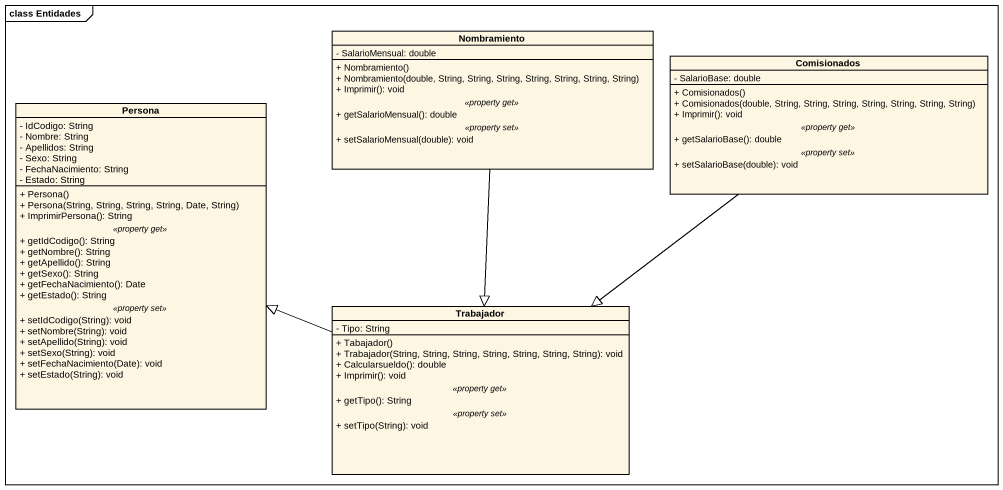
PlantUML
@startuml
mainframe class Entidades
hide circle
hide empty members
skinparam classAttributeIconSize 0
class Nombramiento {
  - SalarioMensual: double
  --
  + Nombramiento()
  + Nombramiento(double, String, String, String, String, String, String, String)
  + Imprimir(): void
  .. <<property get>> ..
  + getSalarioMensual(): double
  .. <<property set>> ..
  + setSalarioMensual(double): void
}
class Comisionados {
  - SalarioBase: double
  --
  + Comisionados()
  + Comisionados(double, String, String, String, String, String, String, String)
  + Imprimir(): void
  .. <<property get>> ..
  + getSalarioBase(): double
  .. <<property set>> ..
  + setSalarioBase(double): void
}
class Persona {
  - IdCodigo: String
  - Nombre: String
  - Apellidos: String
  - Sexo: String
  - FechaNacimiento: String
  - Estado: String
  --
  + Persona()
  + Persona(String, String, String, String, Date, String)
  + ImprimirPersona(): String
  .. <<property get>> ..
  + getIdCodigo(): String
  + getNombre(): String
  + getApellido(): String
  + getSexo(): String
  + getFechaNacimiento(): Date
  + getEstado(): String
  .. <<property set>> ..
  + setIdCodigo(String): void
  + setNombre(String): void
  + setApellido(String): void
  + setSexo(String): void
  + setFechaNacimiento(Date): void
  + setEstado(String): void
}
class Trabajador {
  - Tipo: String
  --
  + Tabajador()
  + Trabajador(String, String, String, String, String, String, String): void
  + Calcularsueldo(): double
  + Imprimir(): void
  .. <<property get>> ..
  + getTipo(): String
  .. <<property set>> ..
  + setTipo(String): void
}
Nombramiento --|> Trabajador
Comisionados --|> Trabajador
Trabajador -left-|> Persona
@enduml
